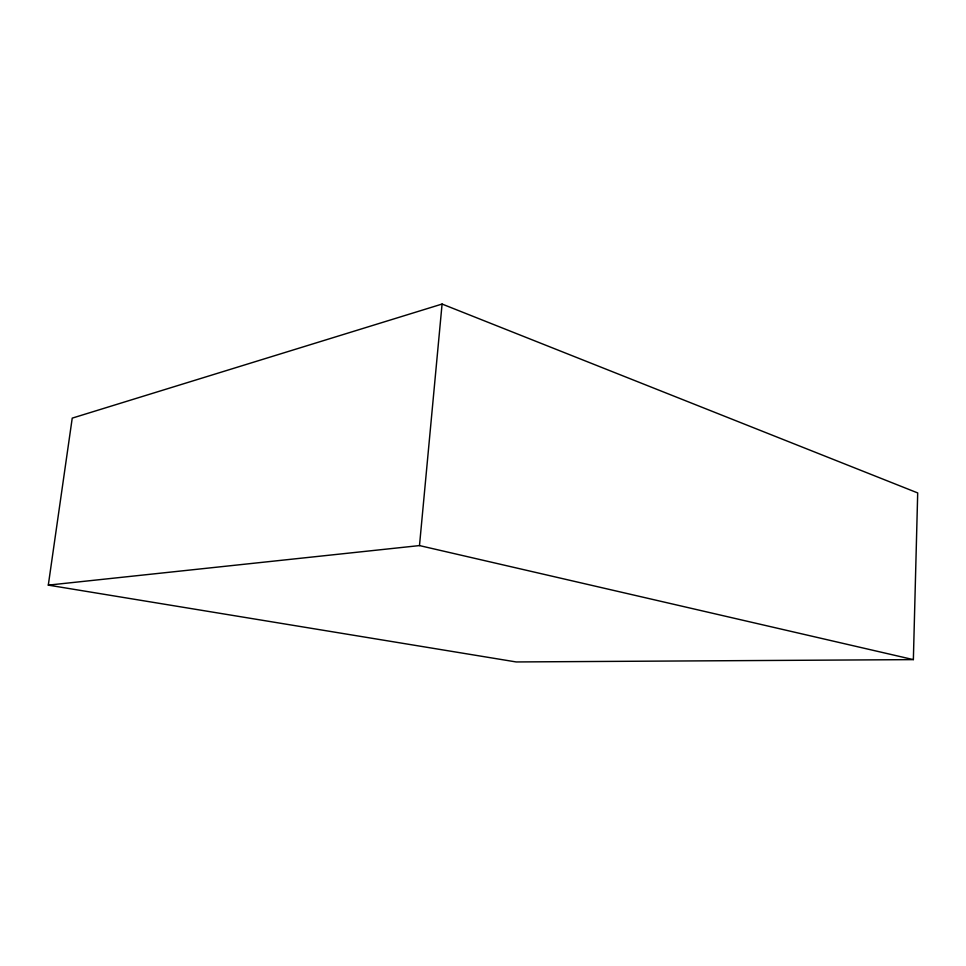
<?xml version="1.0" encoding="UTF-8"?>
<svg xmlns="http://www.w3.org/2000/svg" width="966" height="966" viewBox="0 0 966 966"><rect width="100%" height="100%" fill="white"/><g stroke="black" fill="none" stroke-linecap="round" stroke-linejoin="round"><path stroke-width="1.45" d="M913.365 659.621L917.7 492.926L442.078 304.048L72.233 418.121L48.3 585.13L516.194 661.952L913.365 659.621L419.486 545.585L48.3 585.13M419.486 545.585L442.078 304.048"/></g></svg>
